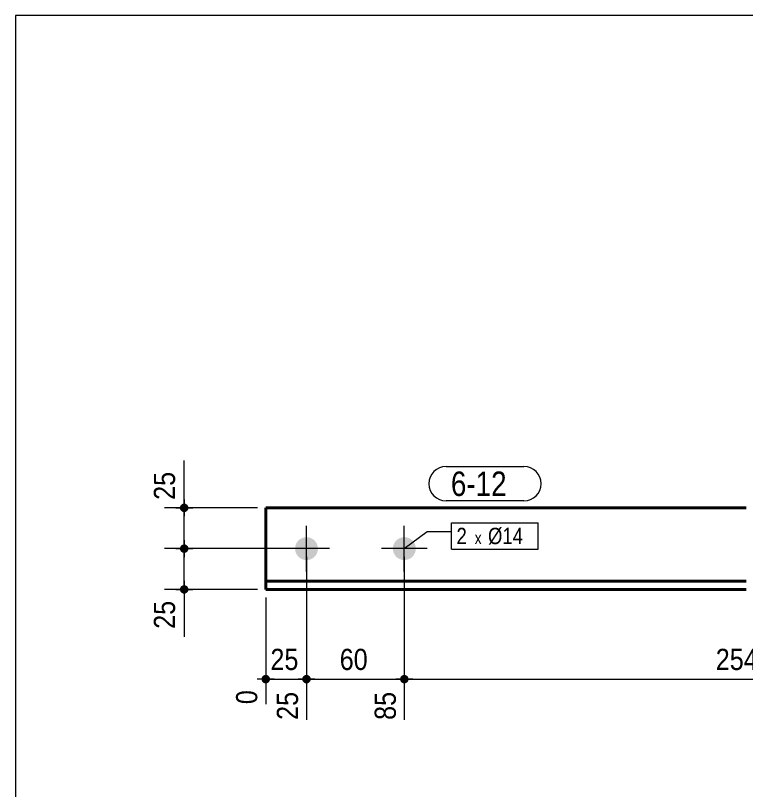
# Model space of a CAD drawing. Header units: millimetres. Extents: x 2 to 287, y 5 to 195.
# Drawn here: x 5 to 94.6, y 100 to 195 of the extents above; entities that cross this region are included whole.
import ezdxf

# ---------------------------------------------------------------- set-up
doc = ezdxf.new("R2010")
doc.units = ezdxf.units.MM
for name, color, linetype, lineweight in [('Boulon', 7, 'Continuous', 0), ('Cotation', 7, 'Continuous', 0), ('Désignation boulon', 3, 'Continuous', 0), ('Feuille dessin', 5, 'Continuous', 0), ('Piece', 2, 'Continuous', 0), ('Repère pièce', 3, 'Continuous', 0)]:
    doc.layers.add(name, color=color, linetype=linetype, lineweight=lineweight)
doc.styles.add('ARIAL', font='ARIAL.TTF')
doc.styles.add('COMIC_SANS_MS', font='COMIC.TTF')

# ---------------------------------------------------------------- blocks, each defined once
blk = doc.blocks.new('*A1')
at = {"layer": 'Boulon'}
for points in [[(40.711, 131.049), (40.745, 131.048), (40.78, 131.046), (40.814, 131.043), (40.848, 131.039), (40.882, 131.035), (40.916, 131.029), (40.95, 131.023), (40.983, 131.016), (41.017, 131.008), (41.05, 130.999), (41.083, 130.989), (41.116, 130.979), (41.148, 130.968), (41.181, 130.956), (41.212, 130.943), (41.244, 130.93), (41.275, 130.915), (41.306, 130.9), (41.337, 130.884), (41.367, 130.868), (41.396, 130.851), (41.426, 130.833), (41.454, 130.814), (41.483, 130.794), (41.511, 130.774), (41.538, 130.753), (41.565, 130.732), (41.591, 130.71), (41.617, 130.687), (41.642, 130.664), (41.667, 130.64), (41.691, 130.615), (41.714, 130.59), (41.737, 130.564), (41.759, 130.538), (41.78, 130.511), (41.801, 130.484), (41.821, 130.456), (41.841, 130.428), (41.859, 130.399), (41.877, 130.369), (41.895, 130.34), (41.911, 130.31), (41.927, 130.279), (41.942, 130.248), (41.957, 130.217), (41.97, 130.186), (41.983, 130.154), (41.995, 130.121), (42.006, 130.089), (42.016, 130.056), (42.026, 130.023), (42.035, 129.99), (42.043, 129.956), (42.05, 129.923), (42.056, 129.889), (42.062, 129.855), (42.066, 129.821), (42.07, 129.787), (42.073, 129.753), (42.075, 129.718), (42.076, 129.684), (42.077, 129.65), (42.076, 129.615), (42.075, 129.581), (42.073, 129.547), (42.07, 129.513), (42.066, 129.478), (42.062, 129.444), (42.056, 129.41), (42.05, 129.377), (42.043, 129.343), (42.035, 129.31), (42.026, 129.276), (42.016, 129.243), (42.006, 129.211), (41.995, 129.178), (41.983, 129.146), (41.97, 129.114), (41.957, 129.082), (41.942, 129.051), (41.927, 129.02), (41.911, 128.99), (41.895, 128.96), (41.877, 128.93), (41.859, 128.901), (41.841, 128.872), (41.821, 128.844), (41.801, 128.816), (41.78, 128.788), (41.759, 128.762), (41.737, 128.735), (41.714, 128.71), (41.691, 128.684), (41.667, 128.66), (41.642, 128.636), (41.617, 128.612), (41.591, 128.59), (41.565, 128.568), (41.538, 128.546), (41.511, 128.525), (41.483, 128.505), (41.454, 128.486), (41.426, 128.467), (41.396, 128.449), (41.367, 128.432), (41.337, 128.415), (41.306, 128.399), (41.275, 128.384), (41.244, 128.37), (41.212, 128.356), (41.181, 128.344), (41.148, 128.332), (41.116, 128.32), (41.083, 128.31), (41.05, 128.3), (41.017, 128.292), (40.983, 128.284), (40.95, 128.277), (40.916, 128.27), (40.882, 128.265), (40.848, 128.26), (40.814, 128.256), (40.78, 128.254), (40.745, 128.251), (40.711, 128.25), (40.677, 128.25), (40.642, 128.25), (40.608, 128.251), (40.574, 128.254), (40.539, 128.256), (40.505, 128.26), (40.471, 128.265), (40.437, 128.27), (40.404, 128.277), (40.37, 128.284), (40.336, 128.292), (40.303, 128.3), (40.27, 128.31), (40.238, 128.32), (40.205, 128.332), (40.173, 128.344), (40.141, 128.356), (40.109, 128.37), (40.078, 128.384), (40.047, 128.399), (40.017, 128.415), (39.987, 128.432), (39.957, 128.449), (39.928, 128.467), (39.899, 128.486), (39.871, 128.505), (39.843, 128.525), (39.815, 128.546), (39.789, 128.568), (39.762, 128.59), (39.736, 128.612), (39.711, 128.636), (39.687, 128.66), (39.663, 128.684), (39.639, 128.71), (39.617, 128.735), (39.594, 128.762), (39.573, 128.788), (39.552, 128.816), (39.532, 128.844), (39.513, 128.872), (39.494, 128.901), (39.476, 128.93), (39.459, 128.96), (39.442, 128.99), (39.426, 129.02), (39.411, 129.051), (39.397, 129.082), (39.383, 129.114), (39.37, 129.146), (39.358, 129.178), (39.347, 129.211), (39.337, 129.243), (39.327, 129.276), (39.319, 129.31), (39.311, 129.343), (39.304, 129.377), (39.297, 129.41), (39.292, 129.444), (39.287, 129.478), (39.283, 129.513), (39.28, 129.547), (39.278, 129.581), (39.277, 129.615), (39.277, 129.65), (39.277, 129.684), (39.278, 129.718), (39.28, 129.753), (39.283, 129.787), (39.287, 129.821), (39.292, 129.855), (39.297, 129.889), (39.304, 129.923), (39.311, 129.956), (39.319, 129.99), (39.327, 130.023), (39.337, 130.056), (39.347, 130.089), (39.358, 130.121), (39.37, 130.154), (39.383, 130.186), (39.397, 130.217), (39.411, 130.248), (39.426, 130.279), (39.442, 130.31), (39.459, 130.34), (39.476, 130.369), (39.494, 130.399), (39.513, 130.428), (39.532, 130.456), (39.552, 130.484), (39.573, 130.511), (39.594, 130.538), (39.617, 130.564), (39.639, 130.59), (39.663, 130.615), (39.687, 130.64), (39.711, 130.664), (39.736, 130.687), (39.762, 130.71), (39.789, 130.732), (39.815, 130.753), (39.843, 130.774), (39.871, 130.794), (39.899, 130.814), (39.928, 130.833), (39.957, 130.851), (39.987, 130.868), (40.017, 130.884), (40.047, 130.9), (40.078, 130.915), (40.109, 130.93), (40.141, 130.943), (40.173, 130.956), (40.205, 130.968), (40.238, 130.979), (40.27, 130.989), (40.303, 130.999), (40.336, 131.008), (40.37, 131.016), (40.404, 131.023), (40.437, 131.029), (40.471, 131.035), (40.505, 131.039), (40.539, 131.043), (40.574, 131.046), (40.608, 131.048), (40.642, 131.049), (40.677, 131.05)], [(52.703, 131.049), (52.737, 131.048), (52.771, 131.046), (52.806, 131.043), (52.84, 131.039), (52.874, 131.035), (52.908, 131.029), (52.942, 131.023), (52.975, 131.016), (53.009, 131.008), (53.042, 130.999), (53.075, 130.989), (53.108, 130.979), (53.14, 130.968), (53.172, 130.956), (53.204, 130.943), (53.236, 130.93), (53.267, 130.915), (53.298, 130.9), (53.328, 130.884), (53.358, 130.868), (53.388, 130.851), (53.417, 130.833), (53.446, 130.814), (53.475, 130.794), (53.502, 130.774), (53.53, 130.753), (53.557, 130.732), (53.583, 130.71), (53.609, 130.687), (53.634, 130.664), (53.658, 130.64), (53.682, 130.615), (53.706, 130.59), (53.729, 130.564), (53.751, 130.538), (53.772, 130.511), (53.793, 130.484), (53.813, 130.456), (53.832, 130.428), (53.851, 130.399), (53.869, 130.369), (53.887, 130.34), (53.903, 130.31), (53.919, 130.279), (53.934, 130.248), (53.948, 130.217), (53.962, 130.186), (53.975, 130.154), (53.987, 130.121), (53.998, 130.089), (54.008, 130.056), (54.018, 130.023), (54.026, 129.99), (54.034, 129.956), (54.042, 129.923), (54.048, 129.889), (54.053, 129.855), (54.058, 129.821), (54.062, 129.787), (54.065, 129.753), (54.067, 129.718), (54.068, 129.684), (54.068, 129.65), (54.068, 129.615), (54.067, 129.581), (54.065, 129.547), (54.062, 129.513), (54.058, 129.478), (54.053, 129.444), (54.048, 129.41), (54.042, 129.377), (54.034, 129.343), (54.026, 129.31), (54.018, 129.276), (54.008, 129.243), (53.998, 129.211), (53.987, 129.178), (53.975, 129.146), (53.962, 129.114), (53.948, 129.082), (53.934, 129.051), (53.919, 129.02), (53.903, 128.99), (53.887, 128.96), (53.869, 128.93), (53.851, 128.901), (53.832, 128.872), (53.813, 128.844), (53.793, 128.816), (53.772, 128.788), (53.751, 128.762), (53.729, 128.735), (53.706, 128.71), (53.682, 128.684), (53.658, 128.66), (53.634, 128.636), (53.609, 128.612), (53.583, 128.59), (53.557, 128.568), (53.53, 128.546), (53.502, 128.525), (53.475, 128.505), (53.446, 128.486), (53.417, 128.467), (53.388, 128.449), (53.358, 128.432), (53.328, 128.415), (53.298, 128.399), (53.267, 128.384), (53.236, 128.37), (53.204, 128.356), (53.172, 128.344), (53.14, 128.332), (53.108, 128.32), (53.075, 128.31), (53.042, 128.3), (53.009, 128.292), (52.975, 128.284), (52.942, 128.277), (52.908, 128.27), (52.874, 128.265), (52.84, 128.26), (52.806, 128.256), (52.771, 128.254), (52.737, 128.251), (52.703, 128.25), (52.668, 128.25), (52.634, 128.25), (52.6, 128.251), (52.565, 128.254), (52.531, 128.256), (52.497, 128.26), (52.463, 128.265), (52.429, 128.27), (52.395, 128.277), (52.362, 128.284), (52.328, 128.292), (52.295, 128.3), (52.262, 128.31), (52.229, 128.32), (52.197, 128.332), (52.165, 128.344), (52.133, 128.356), (52.101, 128.37), (52.07, 128.384), (52.039, 128.399), (52.008, 128.415), (51.978, 128.432), (51.949, 128.449), (51.919, 128.467), (51.891, 128.486), (51.862, 128.505), (51.834, 128.525), (51.807, 128.546), (51.78, 128.568), (51.754, 128.59), (51.728, 128.612), (51.703, 128.636), (51.678, 128.66), (51.654, 128.684), (51.631, 128.71), (51.608, 128.735), (51.586, 128.762), (51.565, 128.788), (51.544, 128.816), (51.524, 128.844), (51.504, 128.872), (51.486, 128.901), (51.468, 128.93), (51.45, 128.96), (51.434, 128.99), (51.418, 129.02), (51.403, 129.051), (51.389, 129.082), (51.375, 129.114), (51.362, 129.146), (51.35, 129.178), (51.339, 129.211), (51.329, 129.243), (51.319, 129.276), (51.31, 129.31), (51.302, 129.343), (51.295, 129.377), (51.289, 129.41), (51.284, 129.444), (51.279, 129.478), (51.275, 129.513), (51.272, 129.547), (51.27, 129.581), (51.269, 129.615), (51.268, 129.65), (51.269, 129.684), (51.27, 129.718), (51.272, 129.753), (51.275, 129.787), (51.279, 129.821), (51.284, 129.855), (51.289, 129.889), (51.295, 129.923), (51.302, 129.956), (51.31, 129.99), (51.319, 130.023), (51.329, 130.056), (51.339, 130.089), (51.35, 130.121), (51.362, 130.154), (51.375, 130.186), (51.389, 130.217), (51.403, 130.248), (51.418, 130.279), (51.434, 130.31), (51.45, 130.34), (51.468, 130.369), (51.486, 130.399), (51.504, 130.428), (51.524, 130.456), (51.544, 130.484), (51.565, 130.511), (51.586, 130.538), (51.608, 130.564), (51.631, 130.59), (51.654, 130.615), (51.678, 130.64), (51.703, 130.664), (51.728, 130.687), (51.754, 130.71), (51.78, 130.732), (51.807, 130.753), (51.834, 130.774), (51.862, 130.794), (51.891, 130.814), (51.919, 130.833), (51.949, 130.851), (51.978, 130.868), (52.008, 130.884), (52.039, 130.9), (52.07, 130.915), (52.101, 130.93), (52.133, 130.943), (52.165, 130.956), (52.197, 130.968), (52.229, 130.979), (52.262, 130.989), (52.295, 130.999), (52.328, 131.008), (52.362, 131.016), (52.395, 131.023), (52.429, 131.029), (52.463, 131.035), (52.497, 131.039), (52.531, 131.043), (52.565, 131.046), (52.6, 131.048), (52.634, 131.049), (52.668, 131.05)]]:
    blk.add_hatch(color=256, dxfattribs=at).paths.add_polyline_path(points, flags=17)
at = {"layer": 'Boulon', "linetype": 'Continuous', "lineweight": 0}
for p, q in [((40.677, 126.85), (40.677, 132.45)), ((52.668, 126.85), (52.668, 132.45)), ((43.477, 129.65), (37.877, 129.65)), ((55.468, 129.65), (49.868, 129.65))]:
    blk.add_line(p, q, dxfattribs=at)
blk = doc.blocks.new('*A4')
at = {"layer": 'Piece', "color": 2, "linetype": 'Continuous', "lineweight": 40}
for p, q in [((35.68, 134.65), (94.567136, 134.65)), ((35.68, 134.65), (35.68, 125.65)), ((35.68, 125.65), (35.68, 124.65)), ((35.68, 125.65), (94.567136, 125.65)), ((35.68, 124.65), (94.567136, 124.65))]:
    blk.add_line(p, q, dxfattribs=at)
blk = doc.blocks.new('*A5')
at = {"layer": 'Feuille dessin', "linetype": 'Continuous', "lineweight": 0}
for p, q in [((282, 195), (5, 195)), ((5, 195), (5, 5))]:
    blk.add_line(p, q, dxfattribs=at)
blk = doc.blocks.new('*A10')
at = {"layer": 'Cotation'}
for points in [[(25.654, 129.13), (25.629, 129.132), (25.604, 129.135), (25.579, 129.14), (25.554, 129.145), (25.529, 129.152), (25.505, 129.16), (25.481, 129.169), (25.458, 129.18), (25.435, 129.191), (25.413, 129.204), (25.391, 129.217), (25.37, 129.232), (25.35, 129.248), (25.331, 129.264), (25.312, 129.282), (25.295, 129.301), (25.278, 129.32), (25.262, 129.34), (25.248, 129.361), (25.234, 129.382), (25.221, 129.405), (25.21, 129.427), (25.2, 129.451), (25.19, 129.475), (25.182, 129.499), (25.176, 129.523), (25.17, 129.548), (25.166, 129.573), (25.163, 129.599), (25.161, 129.624), (25.16, 129.65), (25.161, 129.675), (25.163, 129.701), (25.166, 129.726), (25.17, 129.751), (25.176, 129.776), (25.182, 129.801), (25.19, 129.825), (25.2, 129.849), (25.21, 129.872), (25.221, 129.895), (25.234, 129.917), (25.248, 129.939), (25.262, 129.96), (25.278, 129.98), (25.295, 129.999), (25.312, 130.017), (25.331, 130.035), (25.35, 130.052), (25.37, 130.067), (25.391, 130.082), (25.413, 130.096), (25.435, 130.108), (25.458, 130.12), (25.481, 130.13), (25.505, 130.139), (25.529, 130.147), (25.554, 130.154), (25.579, 130.16), (25.604, 130.164), (25.629, 130.167), (25.654, 130.169), (25.68, 130.17), (25.706, 130.169), (25.731, 130.167), (25.756, 130.164), (25.781, 130.16), (25.806, 130.154), (25.831, 130.147), (25.855, 130.139), (25.879, 130.13), (25.902, 130.12), (25.925, 130.108), (25.947, 130.096), (25.969, 130.082), (25.99, 130.067), (26.01, 130.052), (26.029, 130.035), (26.048, 130.017), (26.065, 129.999), (26.082, 129.98), (26.098, 129.96), (26.112, 129.939), (26.126, 129.917), (26.139, 129.895), (26.15, 129.872), (26.16, 129.849), (26.17, 129.825), (26.178, 129.801), (26.184, 129.776), (26.19, 129.751), (26.194, 129.726), (26.197, 129.701), (26.199, 129.675), (26.2, 129.65), (26.199, 129.624), (26.197, 129.599), (26.194, 129.573), (26.19, 129.548), (26.184, 129.523), (26.178, 129.499), (26.17, 129.475), (26.16, 129.451), (26.15, 129.427), (26.139, 129.405), (26.126, 129.382), (26.112, 129.361), (26.098, 129.34), (26.082, 129.32), (26.065, 129.301), (26.048, 129.282), (26.029, 129.264), (26.01, 129.248), (25.99, 129.232), (25.969, 129.217), (25.947, 129.204), (25.925, 129.191), (25.902, 129.18), (25.879, 129.169), (25.855, 129.16), (25.831, 129.152), (25.806, 129.145), (25.781, 129.14), (25.756, 129.135), (25.731, 129.132), (25.706, 129.13), (25.68, 129.13)], [(25.654, 124.131), (25.629, 124.133), (25.604, 124.136), (25.579, 124.14), (25.554, 124.146), (25.529, 124.152), (25.505, 124.16), (25.481, 124.17), (25.458, 124.18), (25.435, 124.191), (25.413, 124.204), (25.391, 124.218), (25.37, 124.232), (25.35, 124.248), (25.331, 124.265), (25.312, 124.282), (25.295, 124.301), (25.278, 124.32), (25.262, 124.34), (25.248, 124.361), (25.234, 124.383), (25.221, 124.405), (25.21, 124.428), (25.2, 124.451), (25.19, 124.475), (25.182, 124.499), (25.176, 124.524), (25.17, 124.549), (25.166, 124.574), (25.163, 124.599), (25.161, 124.624), (25.16, 124.65), (25.161, 124.676), (25.163, 124.701), (25.166, 124.726), (25.17, 124.751), (25.176, 124.776), (25.182, 124.801), (25.19, 124.825), (25.2, 124.849), (25.21, 124.872), (25.221, 124.895), (25.234, 124.917), (25.248, 124.939), (25.262, 124.96), (25.278, 124.98), (25.295, 124.999), (25.312, 125.018), (25.331, 125.035), (25.35, 125.052), (25.37, 125.068), (25.391, 125.082), (25.413, 125.096), (25.435, 125.109), (25.458, 125.12), (25.481, 125.13), (25.505, 125.14), (25.529, 125.148), (25.554, 125.154), (25.579, 125.16), (25.604, 125.164), (25.629, 125.167), (25.654, 125.169), (25.68, 125.17), (25.706, 125.169), (25.731, 125.167), (25.756, 125.164), (25.781, 125.16), (25.806, 125.154), (25.831, 125.148), (25.855, 125.14), (25.879, 125.13), (25.902, 125.12), (25.925, 125.109), (25.947, 125.096), (25.969, 125.082), (25.99, 125.068), (26.01, 125.052), (26.029, 125.035), (26.048, 125.018), (26.065, 124.999), (26.082, 124.98), (26.098, 124.96), (26.112, 124.939), (26.126, 124.917), (26.139, 124.895), (26.15, 124.872), (26.16, 124.849), (26.17, 124.825), (26.178, 124.801), (26.184, 124.776), (26.19, 124.751), (26.194, 124.726), (26.197, 124.701), (26.199, 124.676), (26.2, 124.65), (26.199, 124.624), (26.197, 124.599), (26.194, 124.574), (26.19, 124.549), (26.184, 124.524), (26.178, 124.499), (26.17, 124.475), (26.16, 124.451), (26.15, 124.428), (26.139, 124.405), (26.126, 124.383), (26.112, 124.361), (26.098, 124.34), (26.082, 124.32), (26.065, 124.301), (26.048, 124.282), (26.029, 124.265), (26.01, 124.248), (25.99, 124.232), (25.969, 124.218), (25.947, 124.204), (25.925, 124.191), (25.902, 124.18), (25.879, 124.17), (25.855, 124.16), (25.831, 124.152), (25.806, 124.146), (25.781, 124.14), (25.756, 124.136), (25.731, 124.133), (25.706, 124.131), (25.68, 124.13)]]:
    blk.add_hatch(color=256, dxfattribs=at).paths.add_polyline_path(points, flags=17)
at = {"layer": 'Cotation', "linetype": 'Continuous', "lineweight": 0}
for p, q in [((25.68, 130.69), (25.68, 128.61)), ((25.68, 129.65), (25.68, 130.69)), ((39.677, 129.65), (23.26, 129.65)), ((24.64, 129.65), (26.72, 129.65)), ((25.68, 124.65), (25.68, 129.65)), ((25.68, 125.69), (25.68, 123.61)), ((34.68, 124.65), (23.26, 124.65)), ((24.64, 124.65), (26.72, 124.65)), ((25.68, 124.65), (25.68, 118.843)), ((25.68, 124.65), (25.68, 118.843))]:
    blk.add_line(p, q, dxfattribs=at)
at = {"layer": 'Cotation'}
for p in [(25.68, 129.65), (25.68, 124.65)]:
    blk.add_point(p, dxfattribs=at)
at = {"layer": 'Cotation', "style": 'ARIAL', "width": 0.85}
blk.add_text('25', height=2.6, rotation=90.00021, dxfattribs=at).set_placement((24.56, 119.818))
blk = doc.blocks.new('*A11')
at = {"layer": 'Cotation'}
for points in [[(25.654, 134.131), (25.629, 134.133), (25.604, 134.136), (25.579, 134.14), (25.554, 134.146), (25.529, 134.152), (25.505, 134.16), (25.481, 134.17), (25.458, 134.18), (25.435, 134.191), (25.413, 134.204), (25.391, 134.218), (25.37, 134.232), (25.35, 134.248), (25.331, 134.265), (25.312, 134.282), (25.295, 134.301), (25.278, 134.32), (25.262, 134.34), (25.248, 134.361), (25.234, 134.383), (25.221, 134.405), (25.21, 134.428), (25.2, 134.451), (25.19, 134.475), (25.182, 134.499), (25.176, 134.524), (25.17, 134.549), (25.166, 134.574), (25.163, 134.599), (25.161, 134.624), (25.16, 134.65), (25.161, 134.676), (25.163, 134.701), (25.166, 134.726), (25.17, 134.751), (25.176, 134.776), (25.182, 134.801), (25.19, 134.825), (25.2, 134.849), (25.21, 134.872), (25.221, 134.895), (25.234, 134.917), (25.248, 134.939), (25.262, 134.96), (25.278, 134.98), (25.295, 134.999), (25.312, 135.018), (25.331, 135.035), (25.35, 135.052), (25.37, 135.068), (25.391, 135.082), (25.413, 135.096), (25.435, 135.109), (25.458, 135.12), (25.481, 135.13), (25.505, 135.14), (25.529, 135.148), (25.554, 135.154), (25.579, 135.16), (25.604, 135.164), (25.629, 135.167), (25.654, 135.169), (25.68, 135.17), (25.706, 135.169), (25.731, 135.167), (25.756, 135.164), (25.781, 135.16), (25.806, 135.154), (25.831, 135.148), (25.855, 135.14), (25.879, 135.13), (25.902, 135.12), (25.925, 135.109), (25.947, 135.096), (25.969, 135.082), (25.99, 135.068), (26.01, 135.052), (26.029, 135.035), (26.048, 135.018), (26.065, 134.999), (26.082, 134.98), (26.098, 134.96), (26.112, 134.939), (26.126, 134.917), (26.139, 134.895), (26.15, 134.872), (26.16, 134.849), (26.17, 134.825), (26.178, 134.801), (26.184, 134.776), (26.19, 134.751), (26.194, 134.726), (26.197, 134.701), (26.199, 134.676), (26.2, 134.65), (26.199, 134.624), (26.197, 134.599), (26.194, 134.574), (26.19, 134.549), (26.184, 134.524), (26.178, 134.499), (26.17, 134.475), (26.16, 134.451), (26.15, 134.428), (26.139, 134.405), (26.126, 134.383), (26.112, 134.361), (26.098, 134.34), (26.082, 134.32), (26.065, 134.301), (26.048, 134.282), (26.029, 134.265), (26.01, 134.248), (25.99, 134.232), (25.969, 134.218), (25.947, 134.204), (25.925, 134.191), (25.902, 134.18), (25.879, 134.17), (25.855, 134.16), (25.831, 134.152), (25.806, 134.146), (25.781, 134.14), (25.756, 134.136), (25.731, 134.133), (25.706, 134.131), (25.68, 134.13)], [(25.654, 129.13), (25.629, 129.132), (25.604, 129.135), (25.579, 129.14), (25.554, 129.145), (25.529, 129.152), (25.505, 129.16), (25.481, 129.169), (25.458, 129.18), (25.435, 129.191), (25.413, 129.204), (25.391, 129.217), (25.37, 129.232), (25.35, 129.248), (25.331, 129.264), (25.312, 129.282), (25.295, 129.301), (25.278, 129.32), (25.262, 129.34), (25.248, 129.361), (25.234, 129.382), (25.221, 129.405), (25.21, 129.427), (25.2, 129.451), (25.19, 129.475), (25.182, 129.499), (25.176, 129.523), (25.17, 129.548), (25.166, 129.573), (25.163, 129.599), (25.161, 129.624), (25.16, 129.65), (25.161, 129.675), (25.163, 129.701), (25.166, 129.726), (25.17, 129.751), (25.176, 129.776), (25.182, 129.801), (25.19, 129.825), (25.2, 129.849), (25.21, 129.872), (25.221, 129.895), (25.234, 129.917), (25.248, 129.939), (25.262, 129.96), (25.278, 129.98), (25.295, 129.999), (25.312, 130.017), (25.331, 130.035), (25.35, 130.052), (25.37, 130.067), (25.391, 130.082), (25.413, 130.096), (25.435, 130.108), (25.458, 130.12), (25.481, 130.13), (25.505, 130.139), (25.529, 130.147), (25.554, 130.154), (25.579, 130.16), (25.604, 130.164), (25.629, 130.167), (25.654, 130.169), (25.68, 130.17), (25.706, 130.169), (25.731, 130.167), (25.756, 130.164), (25.781, 130.16), (25.806, 130.154), (25.831, 130.147), (25.855, 130.139), (25.879, 130.13), (25.902, 130.12), (25.925, 130.108), (25.947, 130.096), (25.969, 130.082), (25.99, 130.067), (26.01, 130.052), (26.029, 130.035), (26.048, 130.017), (26.065, 129.999), (26.082, 129.98), (26.098, 129.96), (26.112, 129.939), (26.126, 129.917), (26.139, 129.895), (26.15, 129.872), (26.16, 129.849), (26.17, 129.825), (26.178, 129.801), (26.184, 129.776), (26.19, 129.751), (26.194, 129.726), (26.197, 129.701), (26.199, 129.675), (26.2, 129.65), (26.199, 129.624), (26.197, 129.599), (26.194, 129.573), (26.19, 129.548), (26.184, 129.523), (26.178, 129.499), (26.17, 129.475), (26.16, 129.451), (26.15, 129.427), (26.139, 129.405), (26.126, 129.382), (26.112, 129.361), (26.098, 129.34), (26.082, 129.32), (26.065, 129.301), (26.048, 129.282), (26.029, 129.264), (26.01, 129.248), (25.99, 129.232), (25.969, 129.217), (25.947, 129.204), (25.925, 129.191), (25.902, 129.18), (25.879, 129.169), (25.855, 129.16), (25.831, 129.152), (25.806, 129.145), (25.781, 129.14), (25.756, 129.135), (25.731, 129.132), (25.706, 129.13), (25.68, 129.13)]]:
    blk.add_hatch(color=256, dxfattribs=at).paths.add_polyline_path(points, flags=17)
at = {"layer": 'Cotation', "linetype": 'Continuous', "lineweight": 0}
for p, q in [((25.68, 134.65), (25.68, 140.457)), ((25.68, 134.65), (25.68, 140.457)), ((25.68, 135.69), (25.68, 133.61)), ((34.68, 134.65), (23.26, 134.65)), ((24.64, 134.65), (26.72, 134.65)), ((25.68, 129.65), (25.68, 134.65)), ((25.68, 130.69), (25.68, 128.61)), ((39.677, 129.65), (23.26, 129.65)), ((24.64, 129.65), (26.72, 129.65)), ((25.68, 129.65), (25.68, 128.61))]:
    blk.add_line(p, q, dxfattribs=at)
at = {"layer": 'Cotation'}
for p in [(25.68, 134.65), (25.68, 129.65)]:
    blk.add_point(p, dxfattribs=at)
at = {"layer": 'Cotation', "style": 'ARIAL', "width": 0.85}
blk.add_text('25', height=2.6, rotation=90.00021, dxfattribs=at).set_placement((24.56, 135.625))
blk = doc.blocks.new('*A16')
at = {"layer": 'Cotation'}
for points in [[(35.654, 113.131), (35.629, 113.133), (35.604, 113.136), (35.579, 113.14), (35.554, 113.146), (35.529, 113.152), (35.505, 113.16), (35.481, 113.17), (35.458, 113.18), (35.435, 113.191), (35.413, 113.204), (35.391, 113.218), (35.37, 113.232), (35.35, 113.248), (35.331, 113.265), (35.312, 113.282), (35.295, 113.301), (35.278, 113.32), (35.262, 113.34), (35.248, 113.361), (35.234, 113.383), (35.221, 113.405), (35.21, 113.428), (35.2, 113.451), (35.19, 113.475), (35.182, 113.499), (35.176, 113.524), (35.17, 113.549), (35.166, 113.574), (35.163, 113.599), (35.161, 113.624), (35.16, 113.65), (35.161, 113.676), (35.163, 113.701), (35.166, 113.726), (35.17, 113.751), (35.176, 113.776), (35.182, 113.801), (35.19, 113.825), (35.2, 113.849), (35.21, 113.872), (35.221, 113.895), (35.234, 113.917), (35.248, 113.939), (35.262, 113.96), (35.278, 113.98), (35.295, 113.999), (35.312, 114.018), (35.331, 114.035), (35.35, 114.052), (35.37, 114.068), (35.391, 114.082), (35.413, 114.096), (35.435, 114.109), (35.458, 114.12), (35.481, 114.13), (35.505, 114.14), (35.529, 114.148), (35.554, 114.154), (35.579, 114.16), (35.604, 114.164), (35.629, 114.167), (35.654, 114.169), (35.68, 114.17), (35.706, 114.169), (35.731, 114.167), (35.756, 114.164), (35.781, 114.16), (35.806, 114.154), (35.831, 114.148), (35.855, 114.14), (35.879, 114.13), (35.902, 114.12), (35.925, 114.109), (35.947, 114.096), (35.969, 114.082), (35.99, 114.068), (36.01, 114.052), (36.029, 114.035), (36.048, 114.018), (36.065, 113.999), (36.082, 113.98), (36.098, 113.96), (36.112, 113.939), (36.126, 113.917), (36.139, 113.895), (36.15, 113.872), (36.16, 113.849), (36.17, 113.825), (36.178, 113.801), (36.184, 113.776), (36.19, 113.751), (36.194, 113.726), (36.197, 113.701), (36.199, 113.676), (36.2, 113.65), (36.199, 113.624), (36.197, 113.599), (36.194, 113.574), (36.19, 113.549), (36.184, 113.524), (36.178, 113.499), (36.17, 113.475), (36.16, 113.451), (36.15, 113.428), (36.139, 113.405), (36.126, 113.383), (36.112, 113.361), (36.098, 113.34), (36.082, 113.32), (36.065, 113.301), (36.048, 113.282), (36.029, 113.265), (36.01, 113.248), (35.99, 113.232), (35.969, 113.218), (35.947, 113.204), (35.925, 113.191), (35.902, 113.18), (35.879, 113.17), (35.855, 113.16), (35.831, 113.152), (35.806, 113.146), (35.781, 113.14), (35.756, 113.136), (35.731, 113.133), (35.706, 113.131), (35.68, 113.13)], [(40.651, 113.131), (40.626, 113.133), (40.6, 113.136), (40.575, 113.14), (40.55, 113.146), (40.526, 113.152), (40.501, 113.16), (40.478, 113.17), (40.454, 113.18), (40.432, 113.191), (40.409, 113.204), (40.388, 113.218), (40.367, 113.232), (40.347, 113.248), (40.327, 113.265), (40.309, 113.282), (40.291, 113.301), (40.275, 113.32), (40.259, 113.34), (40.244, 113.361), (40.231, 113.383), (40.218, 113.405), (40.207, 113.428), (40.196, 113.451), (40.187, 113.475), (40.179, 113.499), (40.172, 113.524), (40.167, 113.549), (40.162, 113.574), (40.159, 113.599), (40.157, 113.624), (40.157, 113.65), (40.157, 113.676), (40.159, 113.701), (40.162, 113.726), (40.167, 113.751), (40.172, 113.776), (40.179, 113.801), (40.187, 113.825), (40.196, 113.849), (40.207, 113.872), (40.218, 113.895), (40.231, 113.917), (40.244, 113.939), (40.259, 113.96), (40.275, 113.98), (40.291, 113.999), (40.309, 114.018), (40.327, 114.035), (40.347, 114.052), (40.367, 114.068), (40.388, 114.082), (40.409, 114.096), (40.432, 114.109), (40.454, 114.12), (40.478, 114.13), (40.501, 114.14), (40.526, 114.148), (40.55, 114.154), (40.575, 114.16), (40.6, 114.164), (40.626, 114.167), (40.651, 114.169), (40.677, 114.17), (40.702, 114.169), (40.728, 114.167), (40.753, 114.164), (40.778, 114.16), (40.803, 114.154), (40.828, 114.148), (40.852, 114.14), (40.876, 114.13), (40.899, 114.12), (40.922, 114.109), (40.944, 114.096), (40.966, 114.082), (40.986, 114.068), (41.007, 114.052), (41.026, 114.035), (41.044, 114.018), (41.062, 113.999), (41.079, 113.98), (41.094, 113.96), (41.109, 113.939), (41.123, 113.917), (41.135, 113.895), (41.147, 113.872), (41.157, 113.849), (41.166, 113.825), (41.174, 113.801), (41.181, 113.776), (41.187, 113.751), (41.191, 113.726), (41.194, 113.701), (41.196, 113.676), (41.197, 113.65), (41.196, 113.624), (41.194, 113.599), (41.191, 113.574), (41.187, 113.549), (41.181, 113.524), (41.174, 113.499), (41.166, 113.475), (41.157, 113.451), (41.147, 113.428), (41.135, 113.405), (41.123, 113.383), (41.109, 113.361), (41.094, 113.34), (41.079, 113.32), (41.062, 113.301), (41.044, 113.282), (41.026, 113.265), (41.007, 113.248), (40.986, 113.232), (40.966, 113.218), (40.944, 113.204), (40.922, 113.191), (40.899, 113.18), (40.876, 113.17), (40.852, 113.16), (40.828, 113.152), (40.803, 113.146), (40.778, 113.14), (40.753, 113.136), (40.728, 113.133), (40.702, 113.131), (40.677, 113.13)]]:
    blk.add_hatch(color=256, dxfattribs=at).paths.add_polyline_path(points, flags=17)
at = {"layer": 'Cotation', "linetype": 'Continuous', "lineweight": 0}
for p, q in [((40.677, 128.65), (40.677, 108.653)), ((35.68, 123.65), (35.68, 110.582)), ((35.68, 114.69), (35.68, 112.61)), ((40.677, 114.69), (40.677, 112.61)), ((36.72, 113.65), (34.64, 113.65)), ((35.68, 113.65), (34.64, 113.65)), ((35.68, 113.65), (40.677, 113.65)), ((41.717, 113.65), (39.637, 113.65)), ((40.677, 113.65), (41.717, 113.65))]:
    blk.add_line(p, q, dxfattribs=at)
at = {"layer": 'Cotation'}
for p in [(35.68, 113.65), (40.677, 113.65)]:
    blk.add_point(p, dxfattribs=at)
at = {"layer": 'Cotation', "style": 'ARIAL', "width": 0.85}
blk.add_text('25', height=2.6, dxfattribs=at).set_placement((36.25, 114.77))
for s, p in [('0', (34.64, 110.582)), ('25', (39.637, 108.653))]:
    blk.add_text(s, height=2.6, rotation=90.00021, dxfattribs=at).set_placement(p)
blk = doc.blocks.new('*A17')
at = {"layer": 'Cotation'}
for points in [[(40.651, 113.131), (40.626, 113.133), (40.6, 113.136), (40.575, 113.14), (40.55, 113.146), (40.526, 113.152), (40.501, 113.16), (40.478, 113.17), (40.454, 113.18), (40.432, 113.191), (40.409, 113.204), (40.388, 113.218), (40.367, 113.232), (40.347, 113.248), (40.327, 113.265), (40.309, 113.282), (40.291, 113.301), (40.275, 113.32), (40.259, 113.34), (40.244, 113.361), (40.231, 113.383), (40.218, 113.405), (40.207, 113.428), (40.196, 113.451), (40.187, 113.475), (40.179, 113.499), (40.172, 113.524), (40.167, 113.549), (40.162, 113.574), (40.159, 113.599), (40.157, 113.624), (40.157, 113.65), (40.157, 113.676), (40.159, 113.701), (40.162, 113.726), (40.167, 113.751), (40.172, 113.776), (40.179, 113.801), (40.187, 113.825), (40.196, 113.849), (40.207, 113.872), (40.218, 113.895), (40.231, 113.917), (40.244, 113.939), (40.259, 113.96), (40.275, 113.98), (40.291, 113.999), (40.309, 114.018), (40.327, 114.035), (40.347, 114.052), (40.367, 114.068), (40.388, 114.082), (40.409, 114.096), (40.432, 114.109), (40.454, 114.12), (40.478, 114.13), (40.501, 114.14), (40.526, 114.148), (40.55, 114.154), (40.575, 114.16), (40.6, 114.164), (40.626, 114.167), (40.651, 114.169), (40.677, 114.17), (40.702, 114.169), (40.728, 114.167), (40.753, 114.164), (40.778, 114.16), (40.803, 114.154), (40.828, 114.148), (40.852, 114.14), (40.876, 114.13), (40.899, 114.12), (40.922, 114.109), (40.944, 114.096), (40.966, 114.082), (40.986, 114.068), (41.007, 114.052), (41.026, 114.035), (41.044, 114.018), (41.062, 113.999), (41.079, 113.98), (41.094, 113.96), (41.109, 113.939), (41.123, 113.917), (41.135, 113.895), (41.147, 113.872), (41.157, 113.849), (41.166, 113.825), (41.174, 113.801), (41.181, 113.776), (41.187, 113.751), (41.191, 113.726), (41.194, 113.701), (41.196, 113.676), (41.197, 113.65), (41.196, 113.624), (41.194, 113.599), (41.191, 113.574), (41.187, 113.549), (41.181, 113.524), (41.174, 113.499), (41.166, 113.475), (41.157, 113.451), (41.147, 113.428), (41.135, 113.405), (41.123, 113.383), (41.109, 113.361), (41.094, 113.34), (41.079, 113.32), (41.062, 113.301), (41.044, 113.282), (41.026, 113.265), (41.007, 113.248), (40.986, 113.232), (40.966, 113.218), (40.944, 113.204), (40.922, 113.191), (40.899, 113.18), (40.876, 113.17), (40.852, 113.16), (40.828, 113.152), (40.803, 113.146), (40.778, 113.14), (40.753, 113.136), (40.728, 113.133), (40.702, 113.131), (40.677, 113.13)], [(52.643, 113.131), (52.617, 113.133), (52.592, 113.136), (52.567, 113.14), (52.542, 113.146), (52.517, 113.152), (52.493, 113.16), (52.469, 113.17), (52.446, 113.18), (52.423, 113.191), (52.401, 113.204), (52.38, 113.218), (52.359, 113.232), (52.339, 113.248), (52.319, 113.265), (52.301, 113.282), (52.283, 113.301), (52.266, 113.32), (52.251, 113.34), (52.236, 113.361), (52.222, 113.383), (52.21, 113.405), (52.198, 113.428), (52.188, 113.451), (52.179, 113.475), (52.171, 113.499), (52.164, 113.524), (52.158, 113.549), (52.154, 113.574), (52.151, 113.599), (52.149, 113.624), (52.148, 113.65), (52.149, 113.676), (52.151, 113.701), (52.154, 113.726), (52.158, 113.751), (52.164, 113.776), (52.171, 113.801), (52.179, 113.825), (52.188, 113.849), (52.198, 113.872), (52.21, 113.895), (52.222, 113.917), (52.236, 113.939), (52.251, 113.96), (52.266, 113.98), (52.283, 113.999), (52.301, 114.018), (52.319, 114.035), (52.339, 114.052), (52.359, 114.068), (52.38, 114.082), (52.401, 114.096), (52.423, 114.109), (52.446, 114.12), (52.469, 114.13), (52.493, 114.14), (52.517, 114.148), (52.542, 114.154), (52.567, 114.16), (52.592, 114.164), (52.617, 114.167), (52.643, 114.169), (52.668, 114.17), (52.694, 114.169), (52.719, 114.167), (52.745, 114.164), (52.77, 114.16), (52.795, 114.154), (52.819, 114.148), (52.844, 114.14), (52.867, 114.13), (52.891, 114.12), (52.914, 114.109), (52.936, 114.096), (52.957, 114.082), (52.978, 114.068), (52.998, 114.052), (53.018, 114.035), (53.036, 114.018), (53.054, 113.999), (53.07, 113.98), (53.086, 113.96), (53.101, 113.939), (53.114, 113.917), (53.127, 113.895), (53.139, 113.872), (53.149, 113.849), (53.158, 113.825), (53.166, 113.801), (53.173, 113.776), (53.178, 113.751), (53.183, 113.726), (53.186, 113.701), (53.188, 113.676), (53.188, 113.65), (53.188, 113.624), (53.186, 113.599), (53.183, 113.574), (53.178, 113.549), (53.173, 113.524), (53.166, 113.499), (53.158, 113.475), (53.149, 113.451), (53.139, 113.428), (53.127, 113.405), (53.114, 113.383), (53.101, 113.361), (53.086, 113.34), (53.07, 113.32), (53.054, 113.301), (53.036, 113.282), (53.018, 113.265), (52.998, 113.248), (52.978, 113.232), (52.957, 113.218), (52.936, 113.204), (52.914, 113.191), (52.891, 113.18), (52.867, 113.17), (52.844, 113.16), (52.819, 113.152), (52.795, 113.146), (52.77, 113.14), (52.745, 113.136), (52.719, 113.133), (52.694, 113.131), (52.668, 113.13)]]:
    blk.add_hatch(color=256, dxfattribs=at).paths.add_polyline_path(points, flags=17)
at = {"layer": 'Cotation', "linetype": 'Continuous', "lineweight": 0}
for p, q in [((40.677, 128.65), (40.677, 108.653)), ((52.668, 128.65), (52.668, 108.653)), ((40.677, 114.69), (40.677, 112.61)), ((52.668, 114.69), (52.668, 112.61)), ((41.717, 113.65), (39.637, 113.65)), ((40.677, 113.65), (39.637, 113.65)), ((40.677, 113.65), (52.668, 113.65)), ((53.708, 113.65), (51.628, 113.65)), ((52.668, 113.65), (53.708, 113.65))]:
    blk.add_line(p, q, dxfattribs=at)
at = {"layer": 'Cotation'}
for p in [(40.677, 113.65), (52.668, 113.65)]:
    blk.add_point(p, dxfattribs=at)
at = {"layer": 'Cotation', "style": 'ARIAL', "width": 0.85}
blk.add_text('60', height=2.6, dxfattribs=at).set_placement((44.744, 114.77))
blk.add_text('85', height=2.6, rotation=90.00021, dxfattribs=at).set_placement((51.628, 108.653))
blk = doc.blocks.new('*A18')
at = {"layer": 'Cotation'}
for points in [[(52.643, 113.131), (52.617, 113.133), (52.592, 113.136), (52.567, 113.14), (52.542, 113.146), (52.517, 113.152), (52.493, 113.16), (52.469, 113.17), (52.446, 113.18), (52.423, 113.191), (52.401, 113.204), (52.38, 113.218), (52.359, 113.232), (52.339, 113.248), (52.319, 113.265), (52.301, 113.282), (52.283, 113.301), (52.266, 113.32), (52.251, 113.34), (52.236, 113.361), (52.222, 113.383), (52.21, 113.405), (52.198, 113.428), (52.188, 113.451), (52.179, 113.475), (52.171, 113.499), (52.164, 113.524), (52.158, 113.549), (52.154, 113.574), (52.151, 113.599), (52.149, 113.624), (52.148, 113.65), (52.149, 113.676), (52.151, 113.701), (52.154, 113.726), (52.158, 113.751), (52.164, 113.776), (52.171, 113.801), (52.179, 113.825), (52.188, 113.849), (52.198, 113.872), (52.21, 113.895), (52.222, 113.917), (52.236, 113.939), (52.251, 113.96), (52.266, 113.98), (52.283, 113.999), (52.301, 114.018), (52.319, 114.035), (52.339, 114.052), (52.359, 114.068), (52.38, 114.082), (52.401, 114.096), (52.423, 114.109), (52.446, 114.12), (52.469, 114.13), (52.493, 114.14), (52.517, 114.148), (52.542, 114.154), (52.567, 114.16), (52.592, 114.164), (52.617, 114.167), (52.643, 114.169), (52.668, 114.17), (52.694, 114.169), (52.719, 114.167), (52.745, 114.164), (52.77, 114.16), (52.795, 114.154), (52.819, 114.148), (52.844, 114.14), (52.867, 114.13), (52.891, 114.12), (52.914, 114.109), (52.936, 114.096), (52.957, 114.082), (52.978, 114.068), (52.998, 114.052), (53.018, 114.035), (53.036, 114.018), (53.054, 113.999), (53.07, 113.98), (53.086, 113.96), (53.101, 113.939), (53.114, 113.917), (53.127, 113.895), (53.139, 113.872), (53.149, 113.849), (53.158, 113.825), (53.166, 113.801), (53.173, 113.776), (53.178, 113.751), (53.183, 113.726), (53.186, 113.701), (53.188, 113.676), (53.188, 113.65), (53.188, 113.624), (53.186, 113.599), (53.183, 113.574), (53.178, 113.549), (53.173, 113.524), (53.166, 113.499), (53.158, 113.475), (53.149, 113.451), (53.139, 113.428), (53.127, 113.405), (53.114, 113.383), (53.101, 113.361), (53.086, 113.34), (53.07, 113.32), (53.054, 113.301), (53.036, 113.282), (53.018, 113.265), (52.998, 113.248), (52.978, 113.232), (52.957, 113.218), (52.936, 113.204), (52.914, 113.191), (52.891, 113.18), (52.867, 113.17), (52.844, 113.16), (52.819, 113.152), (52.795, 113.146), (52.77, 113.14), (52.745, 113.136), (52.719, 113.133), (52.694, 113.131), (52.668, 113.13)], [(136.711, 113.131), (136.686, 113.133), (136.66, 113.136), (136.635, 113.14), (136.61, 113.146), (136.586, 113.152), (136.561, 113.16), (136.538, 113.17), (136.514, 113.18), (136.491, 113.191), (136.469, 113.204), (136.448, 113.218), (136.427, 113.232), (136.407, 113.248), (136.387, 113.265), (136.369, 113.282), (136.351, 113.301), (136.335, 113.32), (136.319, 113.34), (136.304, 113.361), (136.291, 113.383), (136.278, 113.405), (136.266, 113.428), (136.256, 113.451), (136.247, 113.475), (136.239, 113.499), (136.232, 113.524), (136.227, 113.549), (136.222, 113.574), (136.219, 113.599), (136.217, 113.624), (136.217, 113.65), (136.217, 113.676), (136.219, 113.701), (136.222, 113.726), (136.227, 113.751), (136.232, 113.776), (136.239, 113.801), (136.247, 113.825), (136.256, 113.849), (136.266, 113.872), (136.278, 113.895), (136.291, 113.917), (136.304, 113.939), (136.319, 113.96), (136.335, 113.98), (136.351, 113.999), (136.369, 114.018), (136.387, 114.035), (136.407, 114.052), (136.427, 114.068), (136.448, 114.082), (136.469, 114.096), (136.491, 114.109), (136.514, 114.12), (136.538, 114.13), (136.561, 114.14), (136.586, 114.148), (136.61, 114.154), (136.635, 114.16), (136.66, 114.164), (136.686, 114.167), (136.711, 114.169), (136.737, 114.17), (136.762, 114.169), (136.788, 114.167), (136.813, 114.164), (136.838, 114.16), (136.863, 114.154), (136.887, 114.148), (136.912, 114.14), (136.936, 114.13), (136.959, 114.12), (136.982, 114.109), (137.004, 114.096), (137.025, 114.082), (137.046, 114.068), (137.066, 114.052), (137.086, 114.035), (137.104, 114.018), (137.122, 113.999), (137.139, 113.98), (137.154, 113.96), (137.169, 113.939), (137.183, 113.917), (137.195, 113.895), (137.207, 113.872), (137.217, 113.849), (137.226, 113.825), (137.234, 113.801), (137.241, 113.776), (137.247, 113.751), (137.251, 113.726), (137.254, 113.701), (137.256, 113.676), (137.257, 113.65), (137.256, 113.624), (137.254, 113.599), (137.251, 113.574), (137.247, 113.549), (137.241, 113.524), (137.234, 113.499), (137.226, 113.475), (137.217, 113.451), (137.207, 113.428), (137.195, 113.405), (137.183, 113.383), (137.169, 113.361), (137.154, 113.34), (137.139, 113.32), (137.122, 113.301), (137.104, 113.282), (137.086, 113.265), (137.066, 113.248), (137.046, 113.232), (137.025, 113.218), (137.004, 113.204), (136.982, 113.191), (136.959, 113.18), (136.936, 113.17), (136.912, 113.16), (136.887, 113.152), (136.863, 113.146), (136.838, 113.14), (136.813, 113.136), (136.788, 113.133), (136.762, 113.131), (136.737, 113.13)]]:
    blk.add_hatch(color=256, dxfattribs=at).paths.add_polyline_path(points, flags=17)
at = {"layer": 'Cotation', "linetype": 'Continuous', "lineweight": 0}
for p, q in [((52.668, 128.65), (52.668, 108.653)), ((136.737, 128.65), (136.737, 104.796)), ((52.668, 114.69), (52.668, 112.61)), ((136.737, 114.69), (136.737, 112.61)), ((53.708, 113.65), (51.628, 113.65)), ((52.668, 113.65), (51.628, 113.65)), ((52.668, 113.65), (136.737, 113.65)), ((137.777, 113.65), (135.697, 113.65)), ((136.737, 113.65), (137.777, 113.65))]:
    blk.add_line(p, q, dxfattribs=at)
at = {"layer": 'Cotation'}
for p in [(52.668, 113.65), (136.737, 113.65)]:
    blk.add_point(p, dxfattribs=at)
at = {"layer": 'Cotation', "style": 'ARIAL', "width": 0.85}
blk.add_text('2540', height=2.6, dxfattribs=at).set_placement((90.846, 114.77))
blk.add_text('2625', height=2.6, rotation=90.00021, dxfattribs=at).set_placement((135.697, 104.796))
blk = doc.blocks.new('*A22')
at = {"layer": 'Désignation boulon', "linetype": 'Continuous', "lineweight": 0}
for p, q in [((58.464438, 132.80255), (69.080063, 132.80255)), ((58.464438, 129.60255), (58.464438, 132.80255)), ((69.080063, 129.60255), (69.080063, 132.80255)), ((52.668438, 129.64975), (55.464438, 131.735883)), ((55.464438, 131.735883), (58.464438, 131.735883)), ((58.464438, 129.60255), (69.080063, 129.60255))]:
    blk.add_line(p, q, dxfattribs=at)
at = {"layer": 'Désignation boulon', "style": 'COMIC_SANS_MS', "width": 0.85}
for s, height, p in [('2', 2, (59.064438, 130.20255)), ('Ø14', 2, (62.923032, 130.20255)), ('x', 1.5, (61.292368, 130.20255))]:
    blk.add_text(s, height=height, dxfattribs=at).set_placement(p)
blk = doc.blocks.new('*A25')
at = {"layer": 'Repère pièce', "linetype": 'Continuous', "lineweight": 0}
for p, q in [((57.78, 139.7), (67.329609, 139.7)), ((67.329609, 135.5), (57.78, 135.5))]:
    blk.add_line(p, q, dxfattribs=at)
for centre, start, end in [((57.78, 137.6), 90, 270), ((67.329609, 137.6), 270, 90)]:
    blk.add_arc(centre, 2.1, start, end, dxfattribs=at)
at = {"layer": 'Repère pièce', "style": 'COMIC_SANS_MS', "width": 0.85}
blk.add_text('6-12', height=3, dxfattribs=at).set_placement((58.38, 136.1))

msp = doc.modelspace()

# ---------------------------------------------------------------- block references
at = {"lineweight": 0}
for name in ['*A5', '*A11', '*A25', '*A4', '*A1', '*A22', '*A10', '*A16', '*A17', '*A18']:
    msp.add_blockref(name, (0, 0), dxfattribs=at)

doc.saveas('drawing.dxf')
